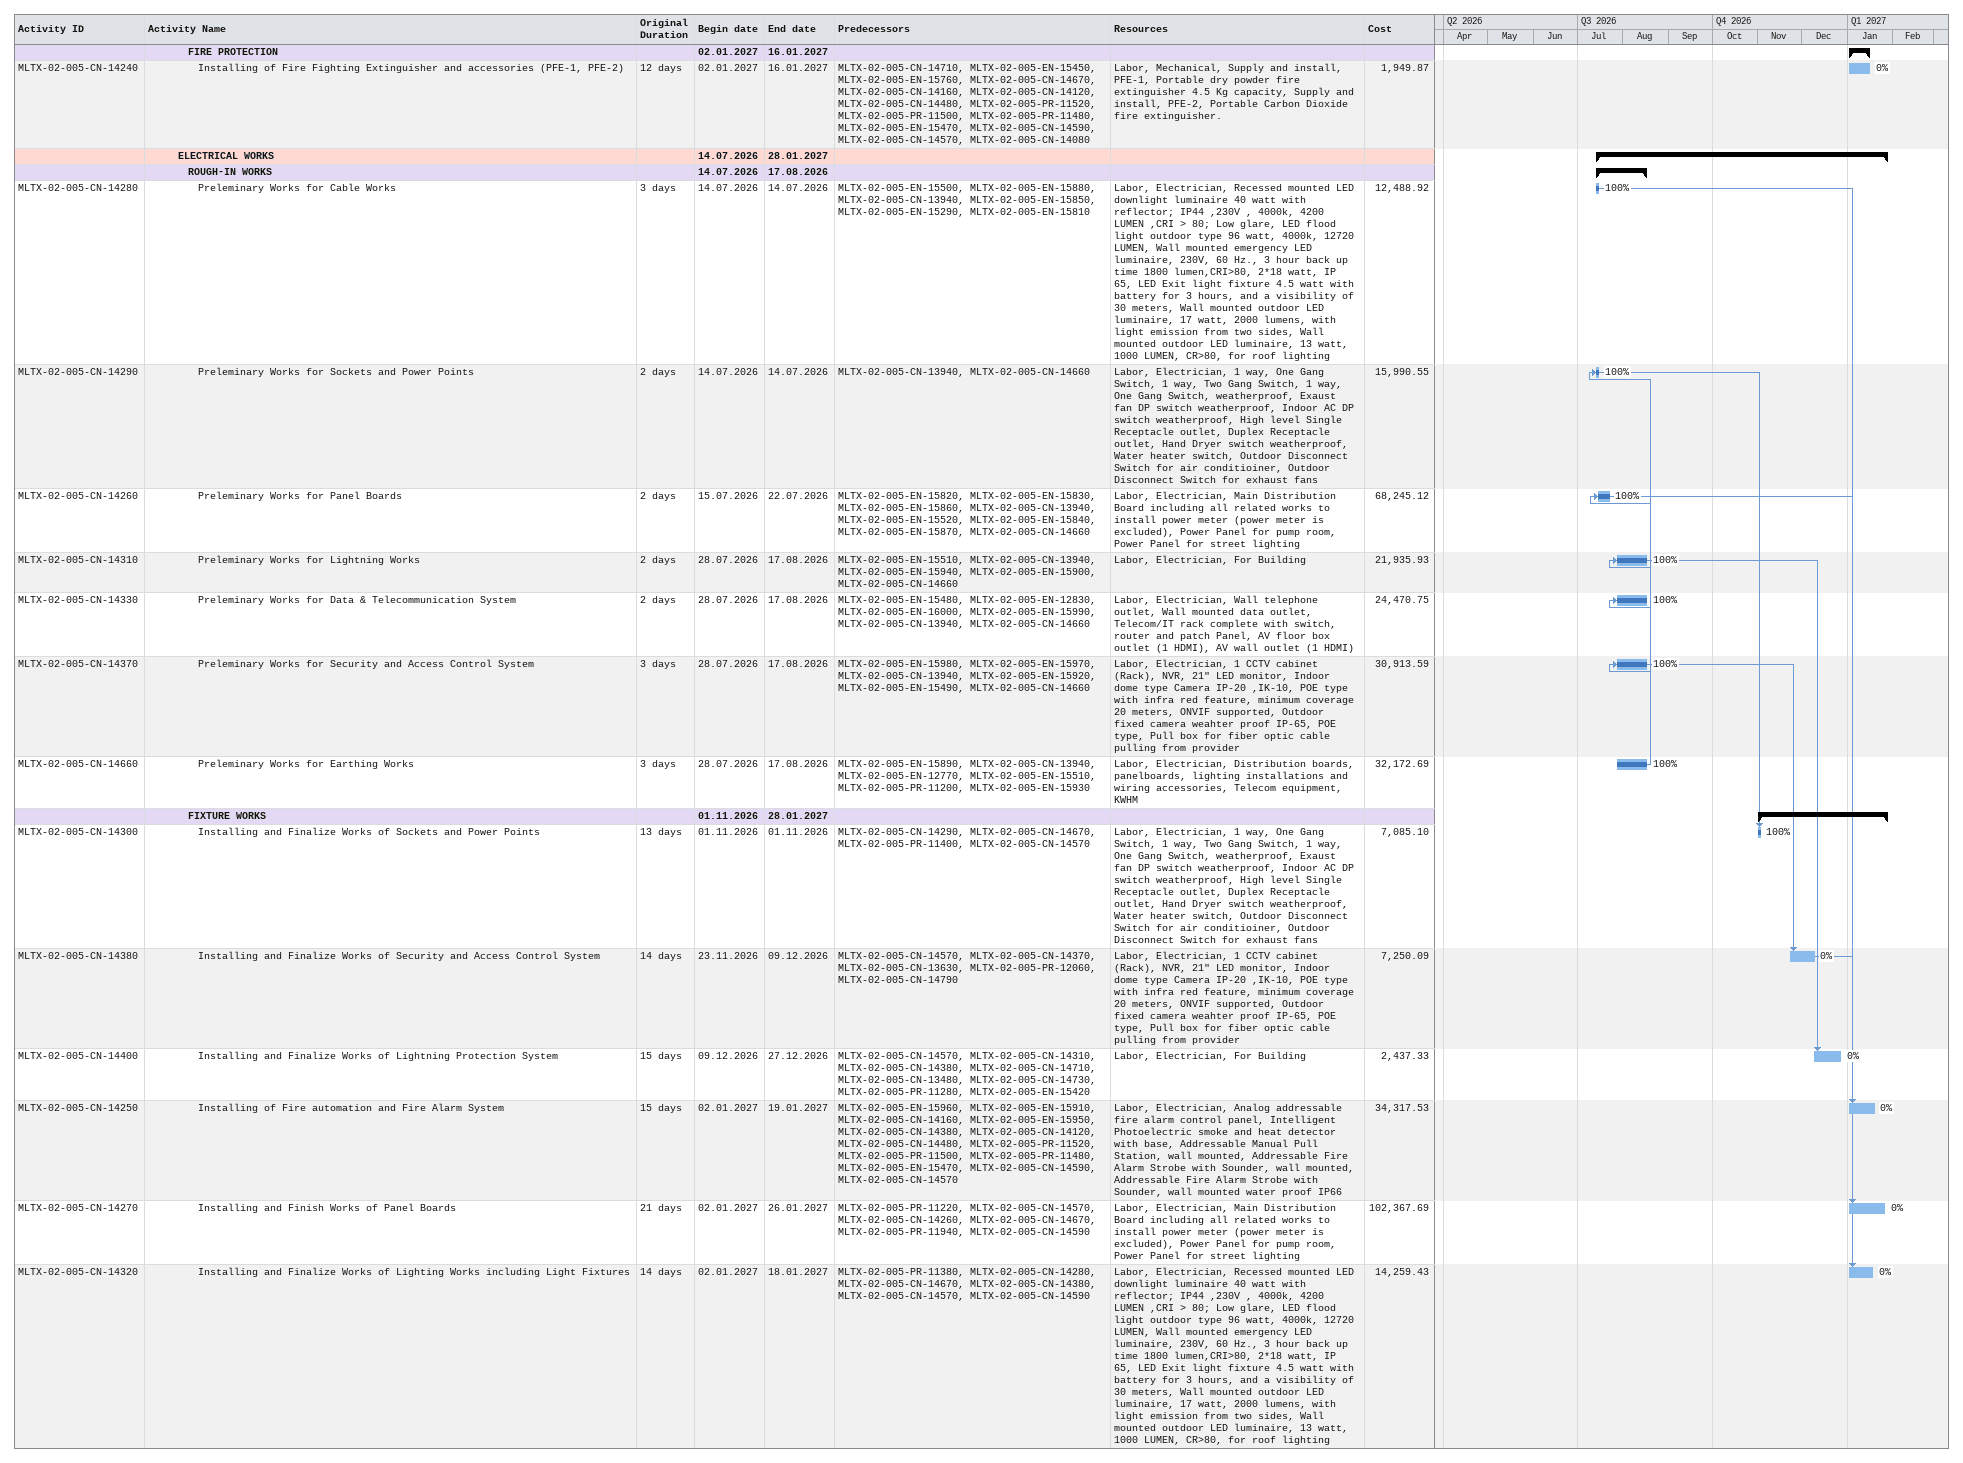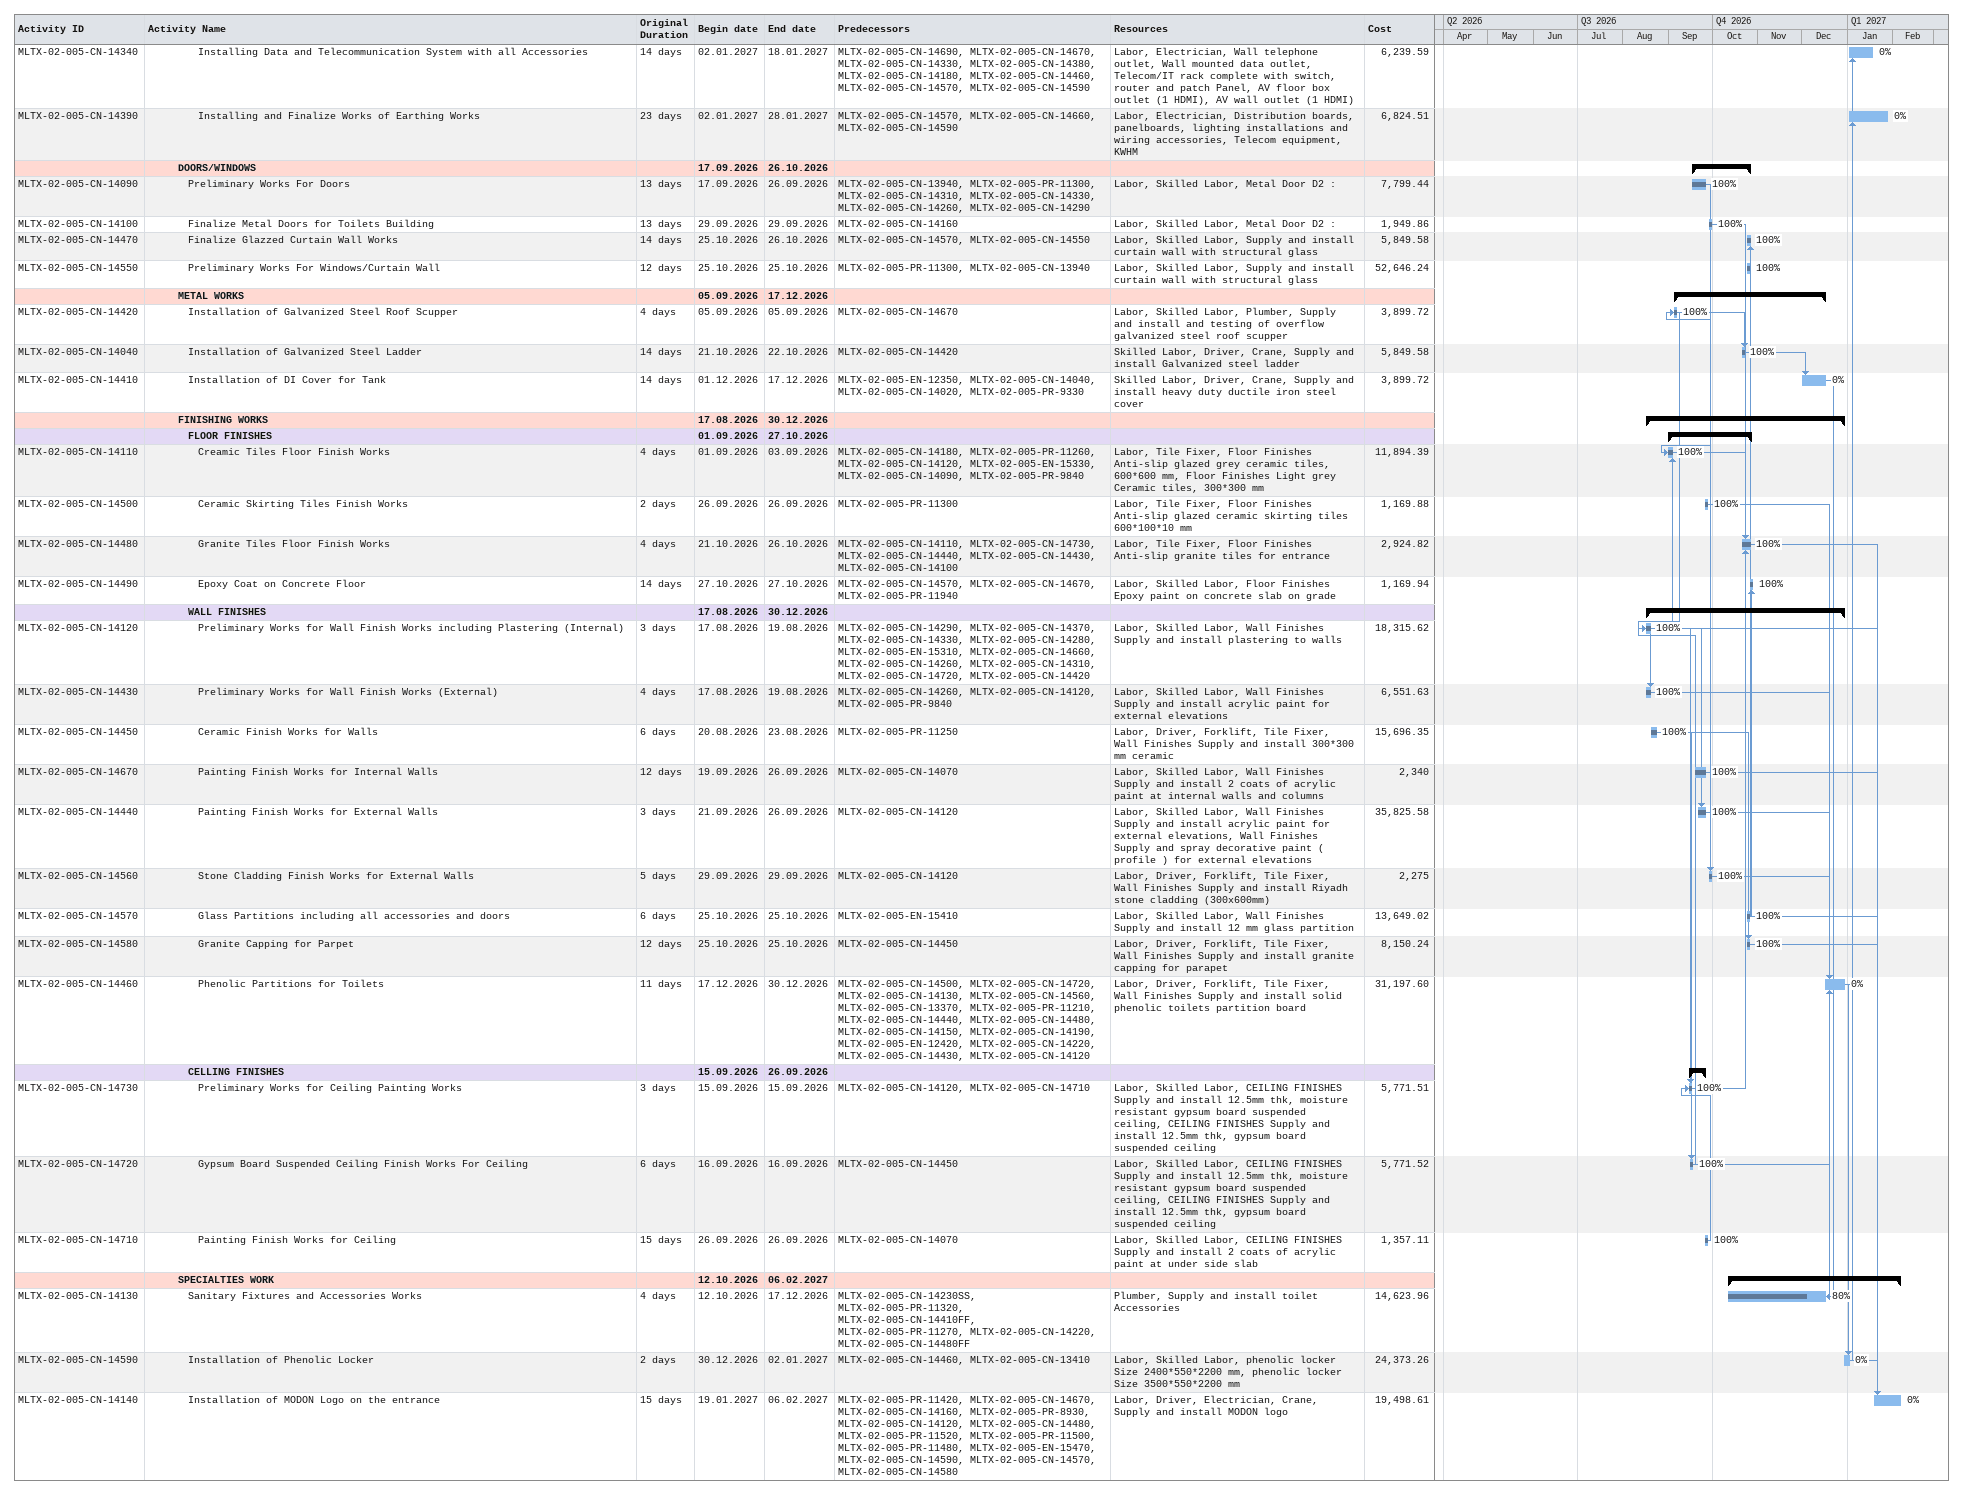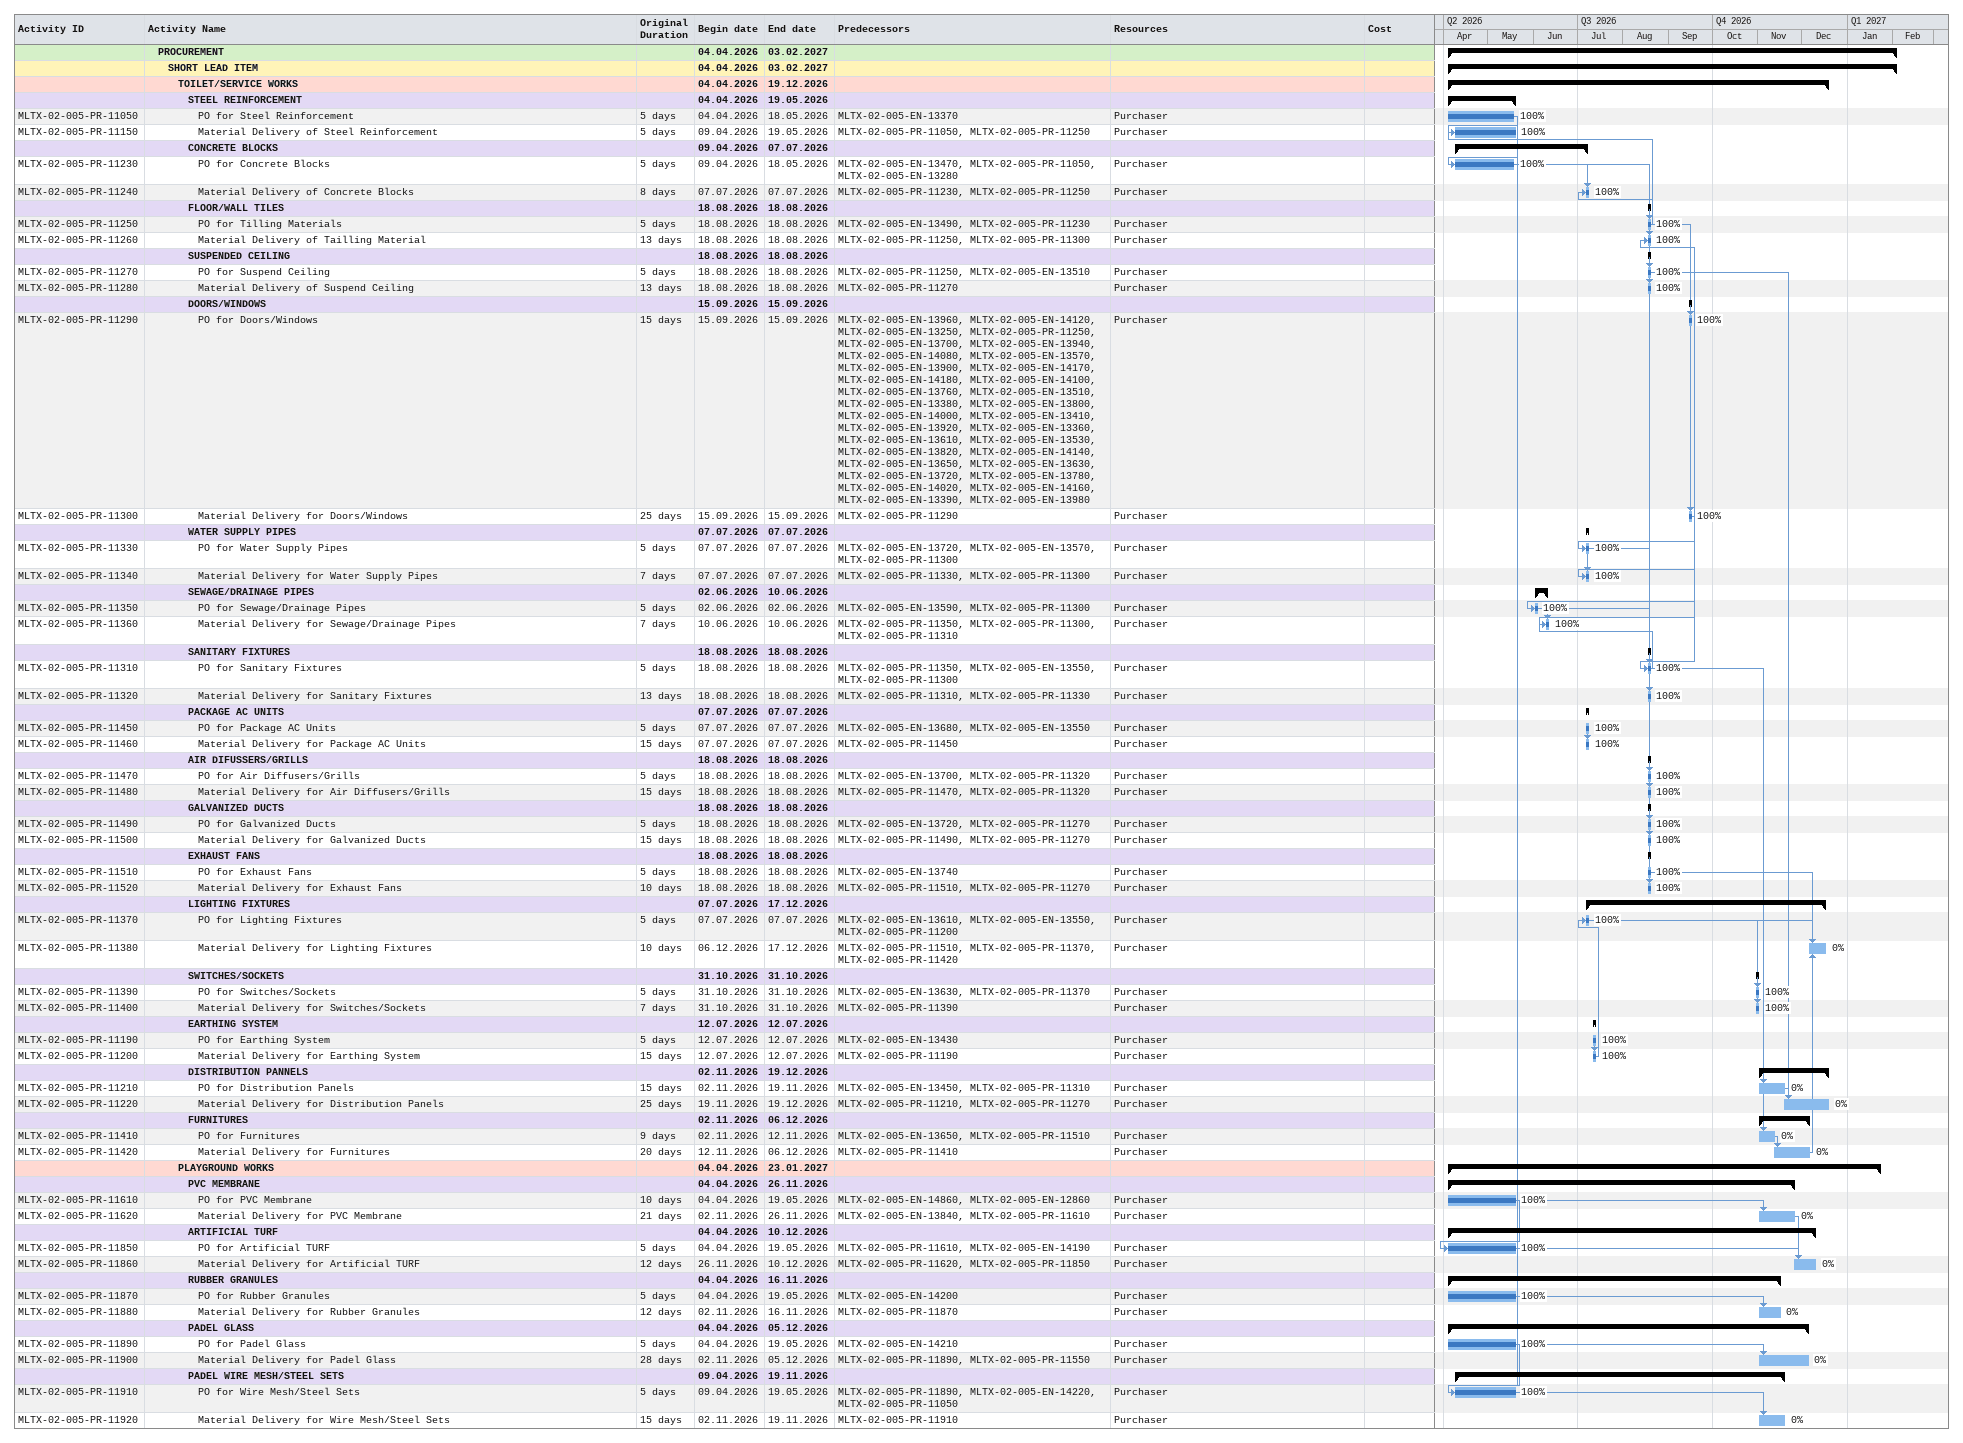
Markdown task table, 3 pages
| ID | Level | Task | Original duration | Start | Finish | Predecessors | Resources | % complete | Cost |
|---|---|---|---|---|---|---|---|---|---|
|  | 5 | **FIRE PROTECTION** |  | 2027-01-02 | 2027-01-16 |  |  |  |  |
| MLTX-02-005-CN-14240 | 6 | Installing of Fire Fighting Extinguisher and accessories (PFE-1, PFE-2) | 12d | 2027-01-02 | 2027-01-16 | MLTX-02-005-CN-14710, MLTX-02-005-EN-15450, MLTX-02-005-EN-15760, MLTX-02-005-CN-14670, MLTX-02-005-CN-14160, MLTX-02-005-CN-14120, MLTX-02-005-CN-14480, MLTX-02-005-PR-11520, MLTX-02-005-PR-11500, MLTX-02-005-PR-11480, MLTX-02-005-EN-15470, MLTX-02-005-CN-14590, MLTX-02-005-CN-14570, MLTX-02-005-CN-14080 | Labor, Mechanical, Supply and install, PFE-1, Portable dry powder fire extinguisher 4.5 Kg capacity, Supply and install, PFE-2, Portable Carbon Dioxide fire extinguisher. | 0 | 1949.87 |
|  | 4 | **ELECTRICAL WORKS** |  | 2026-07-14 | 2027-01-28 |  |  |  |  |
|  | 5 | **ROUGH-IN WORKS** |  | 2026-07-14 | 2026-08-17 |  |  |  |  |
| MLTX-02-005-CN-14280 | 6 | Preleminary Works for Cable Works | 3d | 2026-07-14 | 2026-07-14 | MLTX-02-005-EN-15500, MLTX-02-005-EN-15880, MLTX-02-005-CN-13940, MLTX-02-005-EN-15850, MLTX-02-005-EN-15290, MLTX-02-005-EN-15810 | Labor, Electrician, Recessed mounted LED downlight luminaire 40 watt with reflector; IP44 ,230V , 4000k, 4200 LUMEN ,CRI > 80; Low glare, LED flood light outdoor type 96 watt, 4000k, 12720 LUMEN, Wall mounted emergency LED luminaire, 230V, 60 Hz., 3 hour back up time 1800 lumen,CRI>80, 2*18 watt, IP 65, LED Exit light fixture 4.5 watt with battery for 3 hours, and a visibility of 30 meters, Wall mounted outdoor LED luminaire, 17 watt, 2000 lumens, with light emission from two sides, Wall mounted outdoor LED luminaire, 13 watt, 1000 LUMEN, CR>80, for roof lighting | 100 | 12488.92 |
| MLTX-02-005-CN-14290 | 6 | Preleminary Works for Sockets and Power Points | 2d | 2026-07-14 | 2026-07-14 | MLTX-02-005-CN-13940, MLTX-02-005-CN-14660 | Labor, Electrician, 1 way, One Gang Switch, 1 way, Two Gang Switch, 1 way, One Gang Switch, weatherproof, Exaust fan DP switch weatherproof, Indoor AC DP switch weatherproof, High level Single Receptacle outlet, Duplex Receptacle outlet, Hand Dryer switch weatherproof, Water heater switch, Outdoor Disconnect Switch for air conditioiner, Outdoor Disconnect Switch for exhaust fans | 100 | 15990.55 |
| MLTX-02-005-CN-14260 | 6 | Preleminary Works for Panel Boards | 2d | 2026-07-15 | 2026-07-22 | MLTX-02-005-EN-15820, MLTX-02-005-EN-15830, MLTX-02-005-EN-15860, MLTX-02-005-CN-13940, MLTX-02-005-EN-15520, MLTX-02-005-EN-15840, MLTX-02-005-EN-15870, MLTX-02-005-CN-14660 | Labor, Electrician, Main Distribution Board including all related works to install power meter (power meter is excluded), Power Panel for pump room, Power Panel for street lighting | 100 | 68245.12 |
| MLTX-02-005-CN-14310 | 6 | Preleminary Works for Lightning Works | 2d | 2026-07-28 | 2026-08-17 | MLTX-02-005-EN-15510, MLTX-02-005-CN-13940, MLTX-02-005-EN-15940, MLTX-02-005-EN-15900, MLTX-02-005-CN-14660 | Labor, Electrician, For Building | 100 | 21935.93 |
| MLTX-02-005-CN-14330 | 6 | Preleminary Works for Data & Telecommunication System | 2d | 2026-07-28 | 2026-08-17 | MLTX-02-005-EN-15480, MLTX-02-005-EN-12830, MLTX-02-005-EN-16000, MLTX-02-005-EN-15990, MLTX-02-005-CN-13940, MLTX-02-005-CN-14660 | Labor, Electrician, Wall telephone outlet, Wall mounted data outlet, Telecom/IT rack complete with switch, router and patch Panel, AV floor box outlet (1 HDMI), AV wall outlet (1 HDMI) | 100 | 24470.75 |
| MLTX-02-005-CN-14370 | 6 | Preleminary Works for Security and Access Control System | 3d | 2026-07-28 | 2026-08-17 | MLTX-02-005-EN-15980, MLTX-02-005-EN-15970, MLTX-02-005-CN-13940, MLTX-02-005-EN-15920, MLTX-02-005-EN-15490, MLTX-02-005-CN-14660 | Labor, Electrician, 1 CCTV cabinet (Rack), NVR, 21" LED monitor, Indoor dome type Camera IP-20 ,IK-10, POE type with infra red feature, minimum coverage 20 meters, ONVIF supported, Outdoor fixed camera weahter proof IP-65, POE type, Pull box for fiber optic cable pulling from provider | 100 | 30913.59 |
| MLTX-02-005-CN-14660 | 6 | Preleminary Works for Earthing Works | 3d | 2026-07-28 | 2026-08-17 | MLTX-02-005-EN-15890, MLTX-02-005-CN-13940, MLTX-02-005-EN-12770, MLTX-02-005-EN-15510, MLTX-02-005-PR-11200, MLTX-02-005-EN-15930 | Labor, Electrician, Distribution boards, panelboards, lighting installations and wiring accessories, Telecom equipment, KWHM | 100 | 32172.69 |
|  | 5 | **FIXTURE WORKS** |  | 2026-11-01 | 2027-01-28 |  |  |  |  |
| MLTX-02-005-CN-14300 | 6 | Installing and Finalize Works of Sockets and Power Points | 13d | 2026-11-01 | 2026-11-01 | MLTX-02-005-CN-14290, MLTX-02-005-CN-14670, MLTX-02-005-PR-11400, MLTX-02-005-CN-14570 | Labor, Electrician, 1 way, One Gang Switch, 1 way, Two Gang Switch, 1 way, One Gang Switch, weatherproof, Exaust fan DP switch weatherproof, Indoor AC DP switch weatherproof, High level Single Receptacle outlet, Duplex Receptacle outlet, Hand Dryer switch weatherproof, Water heater switch, Outdoor Disconnect Switch for air conditioiner, Outdoor Disconnect Switch for exhaust fans | 100 | 7085.10 |
| MLTX-02-005-CN-14380 | 6 | Installing and Finalize Works of Security and Access Control System | 14d | 2026-11-23 | 2026-12-09 | MLTX-02-005-CN-14570, MLTX-02-005-CN-14370, MLTX-02-005-CN-13630, MLTX-02-005-PR-12060, MLTX-02-005-CN-14790 | Labor, Electrician, 1 CCTV cabinet (Rack), NVR, 21" LED monitor, Indoor dome type Camera IP-20 ,IK-10, POE type with infra red feature, minimum coverage 20 meters, ONVIF supported, Outdoor fixed camera weahter proof IP-65, POE type, Pull box for fiber optic cable pulling from provider | 0 | 7250.09 |
| MLTX-02-005-CN-14400 | 6 | Installing and Finalize Works of Lightning Protection System | 15d | 2026-12-09 | 2026-12-27 | MLTX-02-005-CN-14570, MLTX-02-005-CN-14310, MLTX-02-005-CN-14380, MLTX-02-005-CN-14710, MLTX-02-005-CN-13480, MLTX-02-005-CN-14730, MLTX-02-005-PR-11280, MLTX-02-005-EN-15420 | Labor, Electrician, For Building | 0 | 2437.33 |
| MLTX-02-005-CN-14250 | 6 | Installing of Fire automation and Fire Alarm System | 15d | 2027-01-02 | 2027-01-19 | MLTX-02-005-EN-15960, MLTX-02-005-EN-15910, MLTX-02-005-CN-14160, MLTX-02-005-EN-15950, MLTX-02-005-CN-14380, MLTX-02-005-CN-14120, MLTX-02-005-CN-14480, MLTX-02-005-PR-11520, MLTX-02-005-PR-11500, MLTX-02-005-PR-11480, MLTX-02-005-EN-15470, MLTX-02-005-CN-14590, MLTX-02-005-CN-14570 | Labor, Electrician, Analog addressable fire alarm control panel, Intelligent Photoelectric smoke and heat detector with base, Addressable Manual Pull Station, wall mounted, Addressable Fire Alarm Strobe with Sounder, wall mounted, Addressable Fire Alarm Strobe with Sounder, wall mounted water proof IP66 | 0 | 34317.53 |
| MLTX-02-005-CN-14270 | 6 | Installing and Finish Works of Panel Boards | 21d | 2027-01-02 | 2027-01-26 | MLTX-02-005-PR-11220, MLTX-02-005-CN-14570, MLTX-02-005-CN-14260, MLTX-02-005-CN-14670, MLTX-02-005-PR-11940, MLTX-02-005-CN-14590 | Labor, Electrician, Main Distribution Board including all related works to install power meter (power meter is excluded), Power Panel for pump room, Power Panel for street lighting | 0 | 102367.69 |
| MLTX-02-005-CN-14320 | 6 | Installing and Finalize Works of Lighting Works including Light Fixtures | 14d | 2027-01-02 | 2027-01-18 | MLTX-02-005-PR-11380, MLTX-02-005-CN-14280, MLTX-02-005-CN-14670, MLTX-02-005-CN-14380, MLTX-02-005-CN-14570, MLTX-02-005-CN-14590 | Labor, Electrician, Recessed mounted LED downlight luminaire 40 watt with reflector; IP44 ,230V , 4000k, 4200 LUMEN ,CRI > 80; Low glare, LED flood light outdoor type 96 watt, 4000k, 12720 LUMEN, Wall mounted emergency LED luminaire, 230V, 60 Hz., 3 hour back up time 1800 lumen,CRI>80, 2*18 watt, IP 65, LED Exit light fixture 4.5 watt with battery for 3 hours, and a visibility of 30 meters, Wall mounted outdoor LED luminaire, 17 watt, 2000 lumens, with light emission from two sides, Wall mounted outdoor LED luminaire, 13 watt, 1000 LUMEN, CR>80, for roof lighting | 0 | 14259.43 |
| MLTX-02-005-CN-14340 | 6 | Installing Data and Telecommunication System with all Accessories | 14d | 2027-01-02 | 2027-01-18 | MLTX-02-005-CN-14690, MLTX-02-005-CN-14670, MLTX-02-005-CN-14330, MLTX-02-005-CN-14380, MLTX-02-005-CN-14180, MLTX-02-005-CN-14460, MLTX-02-005-CN-14570, MLTX-02-005-CN-14590 | Labor, Electrician, Wall telephone outlet, Wall mounted data outlet, Telecom/IT rack complete with switch, router and patch Panel, AV floor box outlet (1 HDMI), AV wall outlet (1 HDMI) | 0 | 6239.59 |
| MLTX-02-005-CN-14390 | 6 | Installing and Finalize Works of Earthing Works | 23d | 2027-01-02 | 2027-01-28 | MLTX-02-005-CN-14570, MLTX-02-005-CN-14660, MLTX-02-005-CN-14590 | Labor, Electrician, Distribution boards, panelboards, lighting installations and wiring accessories, Telecom equipment, KWHM | 0 | 6824.51 |
|  | 4 | **DOORS/WINDOWS** |  | 2026-09-17 | 2026-10-26 |  |  |  |  |
| MLTX-02-005-CN-14090 | 5 | Preliminary Works For Doors | 13d | 2026-09-17 | 2026-09-26 | MLTX-02-005-CN-13940, MLTX-02-005-PR-11300, MLTX-02-005-CN-14310, MLTX-02-005-CN-14330, MLTX-02-005-CN-14260, MLTX-02-005-CN-14290 | Labor, Skilled Labor, Metal Door D2 : | 100 | 7799.44 |
| MLTX-02-005-CN-14100 | 5 | Finalize Metal Doors for Toilets Building | 13d | 2026-09-29 | 2026-09-29 | MLTX-02-005-CN-14160 | Labor, Skilled Labor, Metal Door D2 : | 100 | 1949.86 |
| MLTX-02-005-CN-14470 | 5 | Finalize Glazzed Curtain Wall Works | 14d | 2026-10-25 | 2026-10-26 | MLTX-02-005-CN-14570, MLTX-02-005-CN-14550 | Labor, Skilled Labor, Supply and install curtain wall with structural glass | 100 | 5849.58 |
| MLTX-02-005-CN-14550 | 5 | Preliminary Works For Windows/Curtain Wall | 12d | 2026-10-25 | 2026-10-25 | MLTX-02-005-PR-11300, MLTX-02-005-CN-13940 | Labor, Skilled Labor, Supply and install curtain wall with structural glass | 100 | 52646.24 |
|  | 4 | **METAL WORKS** |  | 2026-09-05 | 2026-12-17 |  |  |  |  |
| MLTX-02-005-CN-14420 | 5 | Installation of Galvanized Steel Roof Scupper | 4d | 2026-09-05 | 2026-09-05 | MLTX-02-005-CN-14670 | Labor, Skilled Labor, Plumber, Supply and install and testing of overflow galvanized steel roof scupper | 100 | 3899.72 |
| MLTX-02-005-CN-14040 | 5 | Installation of Galvanized Steel Ladder | 14d | 2026-10-21 | 2026-10-22 | MLTX-02-005-CN-14420 | Skilled Labor, Driver, Crane, Supply and install Galvanized steel ladder | 100 | 5849.58 |
| MLTX-02-005-CN-14410 | 5 | Installation of DI Cover for Tank | 14d | 2026-12-01 | 2026-12-17 | MLTX-02-005-EN-12350, MLTX-02-005-CN-14040, MLTX-02-005-CN-14020, MLTX-02-005-PR-9330 | Skilled Labor, Driver, Crane, Supply and install heavy duty ductile iron steel cover | 0 | 3899.72 |
|  | 4 | **FINISHING WORKS** |  | 2026-08-17 | 2026-12-30 |  |  |  |  |
|  | 5 | **FLOOR FINISHES** |  | 2026-09-01 | 2026-10-27 |  |  |  |  |
| MLTX-02-005-CN-14110 | 6 | Creamic Tiles Floor Finish Works | 4d | 2026-09-01 | 2026-09-03 | MLTX-02-005-CN-14180, MLTX-02-005-PR-11260, MLTX-02-005-CN-14120, MLTX-02-005-EN-15330, MLTX-02-005-CN-14090, MLTX-02-005-PR-9840 | Labor, Tile Fixer, Floor Finishes Anti-slip glazed grey ceramic tiles, 600*600 mm, Floor Finishes Light grey Ceramic tiles, 300*300 mm | 100 | 11894.39 |
| MLTX-02-005-CN-14500 | 6 | Ceramic Skirting Tiles Finish Works | 2d | 2026-09-26 | 2026-09-26 | MLTX-02-005-PR-11300 | Labor, Tile Fixer, Floor Finishes Anti-slip glazed ceramic skirting tiles 600*100*10 mm | 100 | 1169.88 |
| MLTX-02-005-CN-14480 | 6 | Granite Tiles Floor Finish Works | 4d | 2026-10-21 | 2026-10-26 | MLTX-02-005-CN-14110, MLTX-02-005-CN-14730, MLTX-02-005-CN-14440, MLTX-02-005-CN-14430, MLTX-02-005-CN-14100 | Labor, Tile Fixer, Floor Finishes Anti-slip granite tiles for entrance | 100 | 2924.82 |
| MLTX-02-005-CN-14490 | 6 | Epoxy Coat on Concrete Floor | 14d | 2026-10-27 | 2026-10-27 | MLTX-02-005-CN-14570, MLTX-02-005-CN-14670, MLTX-02-005-PR-11940 | Labor, Skilled Labor, Floor Finishes Epoxy paint on concrete slab on grade | 100 | 1169.94 |
|  | 5 | **WALL FINISHES** |  | 2026-08-17 | 2026-12-30 |  |  |  |  |
| MLTX-02-005-CN-14120 | 6 | Preliminary Works for Wall Finish Works including Plastering (Internal) | 3d | 2026-08-17 | 2026-08-19 | MLTX-02-005-CN-14290, MLTX-02-005-CN-14370, MLTX-02-005-CN-14330, MLTX-02-005-CN-14280, MLTX-02-005-EN-15310, MLTX-02-005-CN-14660, MLTX-02-005-CN-14260, MLTX-02-005-CN-14310, MLTX-02-005-CN-14720, MLTX-02-005-CN-14420 | Labor, Skilled Labor, Wall Finishes Supply and install plastering to walls | 100 | 18315.62 |
| MLTX-02-005-CN-14430 | 6 | Preliminary Works for Wall Finish Works (External) | 4d | 2026-08-17 | 2026-08-19 | MLTX-02-005-CN-14260, MLTX-02-005-CN-14120, MLTX-02-005-PR-9840 | Labor, Skilled Labor, Wall Finishes Supply and install acrylic paint for external elevations | 100 | 6551.63 |
| MLTX-02-005-CN-14450 | 6 | Ceramic Finish Works for Walls | 6d | 2026-08-20 | 2026-08-23 | MLTX-02-005-PR-11250 | Labor, Driver, Forklift, Tile Fixer, Wall Finishes Supply and install 300*300 mm ceramic | 100 | 15696.35 |
| MLTX-02-005-CN-14670 | 6 | Painting Finish Works for Internal Walls | 12d | 2026-09-19 | 2026-09-26 | MLTX-02-005-CN-14070 | Labor, Skilled Labor, Wall Finishes Supply and install 2 coats of acrylic paint at internal walls and columns | 100 | 2340 |
| MLTX-02-005-CN-14440 | 6 | Painting Finish Works for External Walls | 3d | 2026-09-21 | 2026-09-26 | MLTX-02-005-CN-14120 | Labor, Skilled Labor, Wall Finishes Supply and install acrylic paint for external elevations, Wall Finishes Supply and spray decorative paint ( profile ) for external elevations | 100 | 35825.58 |
| MLTX-02-005-CN-14560 | 6 | Stone Cladding Finish Works for External Walls | 5d | 2026-09-29 | 2026-09-29 | MLTX-02-005-CN-14120 | Labor, Driver, Forklift, Tile Fixer, Wall Finishes Supply and install Riyadh stone cladding (300x600mm) | 100 | 2275 |
| MLTX-02-005-CN-14570 | 6 | Glass Partitions including all accessories and doors | 6d | 2026-10-25 | 2026-10-25 | MLTX-02-005-EN-15410 | Labor, Skilled Labor, Wall Finishes Supply and install 12 mm glass partition | 100 | 13649.02 |
| MLTX-02-005-CN-14580 | 6 | Granite Capping for Parpet | 12d | 2026-10-25 | 2026-10-25 | MLTX-02-005-CN-14450 | Labor, Driver, Forklift, Tile Fixer, Wall Finishes Supply and install granite capping for parapet | 100 | 8150.24 |
| MLTX-02-005-CN-14460 | 6 | Phenolic Partitions for Toilets | 11d | 2026-12-17 | 2026-12-30 | MLTX-02-005-CN-14500, MLTX-02-005-CN-14720, MLTX-02-005-CN-14130, MLTX-02-005-CN-14560, MLTX-02-005-CN-13370, MLTX-02-005-PR-11210, MLTX-02-005-CN-14440, MLTX-02-005-CN-14480, MLTX-02-005-CN-14150, MLTX-02-005-CN-14190, MLTX-02-005-EN-12420, MLTX-02-005-CN-14220, MLTX-02-005-CN-14430, MLTX-02-005-CN-14120 | Labor, Driver, Forklift, Tile Fixer, Wall Finishes Supply and install solid phenolic toilets partition board | 0 | 31197.60 |
|  | 5 | **CELLING FINISHES** |  | 2026-09-15 | 2026-09-26 |  |  |  |  |
| MLTX-02-005-CN-14730 | 6 | Preliminary Works for Ceiling Painting Works | 3d | 2026-09-15 | 2026-09-15 | MLTX-02-005-CN-14120, MLTX-02-005-CN-14710 | Labor, Skilled Labor, CEILING FINISHES Supply and install 12.5mm thk, moisture resistant gypsum board suspended ceiling, CEILING FINISHES Supply and install 12.5mm thk, gypsum board suspended ceiling | 100 | 5771.51 |
| MLTX-02-005-CN-14720 | 6 | Gypsum Board Suspended Ceiling Finish Works For Ceiling | 6d | 2026-09-16 | 2026-09-16 | MLTX-02-005-CN-14450 | Labor, Skilled Labor, CEILING FINISHES Supply and install 12.5mm thk, moisture resistant gypsum board suspended ceiling, CEILING FINISHES Supply and install 12.5mm thk, gypsum board suspended ceiling | 100 | 5771.52 |
| MLTX-02-005-CN-14710 | 6 | Painting Finish Works for Ceiling | 15d | 2026-09-26 | 2026-09-26 | MLTX-02-005-CN-14070 | Labor, Skilled Labor, CEILING FINISHES Supply and install 2 coats of acrylic paint at under side slab | 100 | 1357.11 |
|  | 4 | **SPECIALTIES WORK** |  | 2026-10-12 | 2027-02-06 |  |  |  |  |
| MLTX-02-005-CN-14130 | 5 | Sanitary Fixtures and Accessories Works | 4d | 2026-10-12 | 2026-12-17 | MLTX-02-005-CN-14230SS, MLTX-02-005-PR-11320, MLTX-02-005-CN-14410FF, MLTX-02-005-PR-11270, MLTX-02-005-CN-14220, MLTX-02-005-CN-14480FF | Plumber, Supply and install toilet Accessories | 80 | 14623.96 |
| MLTX-02-005-CN-14590 | 5 | Installation of Phenolic Locker | 2d | 2026-12-30 | 2027-01-02 | MLTX-02-005-CN-14460, MLTX-02-005-CN-13410 | Labor, Skilled Labor, phenolic locker Size 2400*550*2200 mm, phenolic locker Size 3500*550*2200 mm | 0 | 24373.26 |
| MLTX-02-005-CN-14140 | 5 | Installation of MODON Logo on the entrance | 15d | 2027-01-19 | 2027-02-06 | MLTX-02-005-PR-11420, MLTX-02-005-CN-14670, MLTX-02-005-CN-14160, MLTX-02-005-PR-8930, MLTX-02-005-CN-14120, MLTX-02-005-CN-14480, MLTX-02-005-PR-11520, MLTX-02-005-PR-11500, MLTX-02-005-PR-11480, MLTX-02-005-EN-15470, MLTX-02-005-CN-14590, MLTX-02-005-CN-14570, MLTX-02-005-CN-14580 | Labor, Driver, Electrician, Crane, Supply and install MODON logo | 0 | 19498.61 |
|  | 2 | **PROCUREMENT** |  | 2026-04-04 | 2027-02-03 |  |  |  |  |
|  | 3 | **SHORT LEAD ITEM** |  | 2026-04-04 | 2027-02-03 |  |  |  |  |
|  | 4 | **TOILET/SERVICE WORKS** |  | 2026-04-04 | 2026-12-19 |  |  |  |  |
|  | 5 | **STEEL REINFORCEMENT** |  | 2026-04-04 | 2026-05-19 |  |  |  |  |
| MLTX-02-005-PR-11050 | 6 | PO for Steel Reinforcement | 5d | 2026-04-04 | 2026-05-18 | MLTX-02-005-EN-13370 | Purchaser | 100 |  |
| MLTX-02-005-PR-11150 | 6 | Material Delivery of Steel Reinforcement | 5d | 2026-04-09 | 2026-05-19 | MLTX-02-005-PR-11050, MLTX-02-005-PR-11250 | Purchaser | 100 |  |
|  | 5 | **CONCRETE BLOCKS** |  | 2026-04-09 | 2026-07-07 |  |  |  |  |
| MLTX-02-005-PR-11230 | 6 | PO for Concrete Blocks | 5d | 2026-04-09 | 2026-05-18 | MLTX-02-005-EN-13470, MLTX-02-005-PR-11050, MLTX-02-005-EN-13280 | Purchaser | 100 |  |
| MLTX-02-005-PR-11240 | 6 | Material Delivery of Concrete Blocks | 8d | 2026-07-07 | 2026-07-07 | MLTX-02-005-PR-11230, MLTX-02-005-PR-11250 | Purchaser | 100 |  |
|  | 5 | **FLOOR/WALL TILES** |  | 2026-08-18 | 2026-08-18 |  |  |  |  |
| MLTX-02-005-PR-11250 | 6 | PO for Tilling Materials | 5d | 2026-08-18 | 2026-08-18 | MLTX-02-005-EN-13490, MLTX-02-005-PR-11230 | Purchaser | 100 |  |
| MLTX-02-005-PR-11260 | 6 | Material Delivery of Tailling Material | 13d | 2026-08-18 | 2026-08-18 | MLTX-02-005-PR-11250, MLTX-02-005-PR-11300 | Purchaser | 100 |  |
|  | 5 | **SUSPENDED CEILING** |  | 2026-08-18 | 2026-08-18 |  |  |  |  |
| MLTX-02-005-PR-11270 | 6 | PO for Suspend Ceiling | 5d | 2026-08-18 | 2026-08-18 | MLTX-02-005-PR-11250, MLTX-02-005-EN-13510 | Purchaser | 100 |  |
| MLTX-02-005-PR-11280 | 6 | Material Delivery of Suspend Ceiling | 13d | 2026-08-18 | 2026-08-18 | MLTX-02-005-PR-11270 | Purchaser | 100 |  |
|  | 5 | **DOORS/WINDOWS** |  | 2026-09-15 | 2026-09-15 |  |  |  |  |
| MLTX-02-005-PR-11290 | 6 | PO for Doors/Windows | 15d | 2026-09-15 | 2026-09-15 | MLTX-02-005-EN-13960, MLTX-02-005-EN-14120, MLTX-02-005-EN-13250, MLTX-02-005-PR-11250, MLTX-02-005-EN-13700, MLTX-02-005-EN-13940, MLTX-02-005-EN-14080, MLTX-02-005-EN-13570, MLTX-02-005-EN-13900, MLTX-02-005-EN-14170, MLTX-02-005-EN-14180, MLTX-02-005-EN-14100, MLTX-02-005-EN-13760, MLTX-02-005-EN-13510, MLTX-02-005-EN-13380, MLTX-02-005-EN-13800, MLTX-02-005-EN-14000, MLTX-02-005-EN-13410, MLTX-02-005-EN-13920, MLTX-02-005-EN-13360, MLTX-02-005-EN-13610, MLTX-02-005-EN-13530, MLTX-02-005-EN-13820, MLTX-02-005-EN-14140, MLTX-02-005-EN-13650, MLTX-02-005-EN-13630, MLTX-02-005-EN-13720, MLTX-02-005-EN-13780, MLTX-02-005-EN-14020, MLTX-02-005-EN-14160, MLTX-02-005-EN-13390, MLTX-02-005-EN-13980 | Purchaser | 100 |  |
| MLTX-02-005-PR-11300 | 6 | Material Delivery for Doors/Windows | 25d | 2026-09-15 | 2026-09-15 | MLTX-02-005-PR-11290 | Purchaser | 100 |  |
|  | 5 | **WATER SUPPLY PIPES** |  | 2026-07-07 | 2026-07-07 |  |  |  |  |
| MLTX-02-005-PR-11330 | 6 | PO for Water Supply Pipes | 5d | 2026-07-07 | 2026-07-07 | MLTX-02-005-EN-13720, MLTX-02-005-EN-13570, MLTX-02-005-PR-11300 | Purchaser | 100 |  |
| MLTX-02-005-PR-11340 | 6 | Material Delivery for Water Supply Pipes | 7d | 2026-07-07 | 2026-07-07 | MLTX-02-005-PR-11330, MLTX-02-005-PR-11300 | Purchaser | 100 |  |
|  | 5 | **SEWAGE/DRAINAGE PIPES** |  | 2026-06-02 | 2026-06-10 |  |  |  |  |
| MLTX-02-005-PR-11350 | 6 | PO for Sewage/Drainage Pipes | 5d | 2026-06-02 | 2026-06-02 | MLTX-02-005-EN-13590, MLTX-02-005-PR-11300 | Purchaser | 100 |  |
| MLTX-02-005-PR-11360 | 6 | Material Delivery for Sewage/Drainage Pipes | 7d | 2026-06-10 | 2026-06-10 | MLTX-02-005-PR-11350, MLTX-02-005-PR-11300, MLTX-02-005-PR-11310 | Purchaser | 100 |  |
|  | 5 | **SANITARY FIXTURES** |  | 2026-08-18 | 2026-08-18 |  |  |  |  |
| MLTX-02-005-PR-11310 | 6 | PO for Sanitary Fixtures | 5d | 2026-08-18 | 2026-08-18 | MLTX-02-005-PR-11350, MLTX-02-005-EN-13550, MLTX-02-005-PR-11300 | Purchaser | 100 |  |
| MLTX-02-005-PR-11320 | 6 | Material Delivery for Sanitary Fixtures | 13d | 2026-08-18 | 2026-08-18 | MLTX-02-005-PR-11310, MLTX-02-005-PR-11330 | Purchaser | 100 |  |
|  | 5 | **PACKAGE AC UNITS** |  | 2026-07-07 | 2026-07-07 |  |  |  |  |
| MLTX-02-005-PR-11450 | 6 | PO for Package AC Units | 5d | 2026-07-07 | 2026-07-07 | MLTX-02-005-EN-13680, MLTX-02-005-EN-13550 | Purchaser | 100 |  |
| MLTX-02-005-PR-11460 | 6 | Material Delivery for Package AC Units | 15d | 2026-07-07 | 2026-07-07 | MLTX-02-005-PR-11450 | Purchaser | 100 |  |
|  | 5 | **AIR DIFUSSERS/GRILLS** |  | 2026-08-18 | 2026-08-18 |  |  |  |  |
| MLTX-02-005-PR-11470 | 6 | PO for Air Diffusers/Grills | 5d | 2026-08-18 | 2026-08-18 | MLTX-02-005-EN-13700, MLTX-02-005-PR-11320 | Purchaser | 100 |  |
| MLTX-02-005-PR-11480 | 6 | Material Delivery for Air Diffusers/Grills | 15d | 2026-08-18 | 2026-08-18 | MLTX-02-005-PR-11470, MLTX-02-005-PR-11320 | Purchaser | 100 |  |
|  | 5 | **GALVANIZED DUCTS** |  | 2026-08-18 | 2026-08-18 |  |  |  |  |
| MLTX-02-005-PR-11490 | 6 | PO for Galvanized Ducts | 5d | 2026-08-18 | 2026-08-18 | MLTX-02-005-EN-13720, MLTX-02-005-PR-11270 | Purchaser | 100 |  |
| MLTX-02-005-PR-11500 | 6 | Material Delivery for Galvanized Ducts | 15d | 2026-08-18 | 2026-08-18 | MLTX-02-005-PR-11490, MLTX-02-005-PR-11270 | Purchaser | 100 |  |
|  | 5 | **EXHAUST FANS** |  | 2026-08-18 | 2026-08-18 |  |  |  |  |
| MLTX-02-005-PR-11510 | 6 | PO for Exhaust Fans | 5d | 2026-08-18 | 2026-08-18 | MLTX-02-005-EN-13740 | Purchaser | 100 |  |
| MLTX-02-005-PR-11520 | 6 | Material Delivery for Exhaust Fans | 10d | 2026-08-18 | 2026-08-18 | MLTX-02-005-PR-11510, MLTX-02-005-PR-11270 | Purchaser | 100 |  |
|  | 5 | **LIGHTING FIXTURES** |  | 2026-07-07 | 2026-12-17 |  |  |  |  |
| MLTX-02-005-PR-11370 | 6 | PO for Lighting Fixtures | 5d | 2026-07-07 | 2026-07-07 | MLTX-02-005-EN-13610, MLTX-02-005-EN-13550, MLTX-02-005-PR-11200 | Purchaser | 100 |  |
| MLTX-02-005-PR-11380 | 6 | Material Delivery for Lighting Fixtures | 10d | 2026-12-06 | 2026-12-17 | MLTX-02-005-PR-11510, MLTX-02-005-PR-11370, MLTX-02-005-PR-11420 | Purchaser | 0 |  |
|  | 5 | **SWITCHES/SOCKETS** |  | 2026-10-31 | 2026-10-31 |  |  |  |  |
| MLTX-02-005-PR-11390 | 6 | PO for Switches/Sockets | 5d | 2026-10-31 | 2026-10-31 | MLTX-02-005-EN-13630, MLTX-02-005-PR-11370 | Purchaser | 100 |  |
| MLTX-02-005-PR-11400 | 6 | Material Delivery for Switches/Sockets | 7d | 2026-10-31 | 2026-10-31 | MLTX-02-005-PR-11390 | Purchaser | 100 |  |
|  | 5 | **EARTHING SYSTEM** |  | 2026-07-12 | 2026-07-12 |  |  |  |  |
| MLTX-02-005-PR-11190 | 6 | PO for Earthing System | 5d | 2026-07-12 | 2026-07-12 | MLTX-02-005-EN-13430 | Purchaser | 100 |  |
| MLTX-02-005-PR-11200 | 6 | Material Delivery for Earthing System | 15d | 2026-07-12 | 2026-07-12 | MLTX-02-005-PR-11190 | Purchaser | 100 |  |
|  | 5 | **DISTRIBUTION PANNELS** |  | 2026-11-02 | 2026-12-19 |  |  |  |  |
| MLTX-02-005-PR-11210 | 6 | PO for Distribution Panels | 15d | 2026-11-02 | 2026-11-19 | MLTX-02-005-EN-13450, MLTX-02-005-PR-11310 | Purchaser | 0 |  |
| MLTX-02-005-PR-11220 | 6 | Material Delivery for Distribution Panels | 25d | 2026-11-19 | 2026-12-19 | MLTX-02-005-PR-11210, MLTX-02-005-PR-11270 | Purchaser | 0 |  |
|  | 5 | **FURNITURES** |  | 2026-11-02 | 2026-12-06 |  |  |  |  |
| MLTX-02-005-PR-11410 | 6 | PO for Furnitures | 9d | 2026-11-02 | 2026-11-12 | MLTX-02-005-EN-13650, MLTX-02-005-PR-11510 | Purchaser | 0 |  |
| MLTX-02-005-PR-11420 | 6 | Material Delivery for Furnitures | 20d | 2026-11-12 | 2026-12-06 | MLTX-02-005-PR-11410 | Purchaser | 0 |  |
|  | 4 | **PLAYGROUND WORKS** |  | 2026-04-04 | 2027-01-23 |  |  |  |  |
|  | 5 | **PVC MEMBRANE** |  | 2026-04-04 | 2026-11-26 |  |  |  |  |
| MLTX-02-005-PR-11610 | 6 | PO for PVC Membrane | 10d | 2026-04-04 | 2026-05-19 | MLTX-02-005-EN-14860, MLTX-02-005-EN-12860 | Purchaser | 100 |  |
| MLTX-02-005-PR-11620 | 6 | Material Delivery for PVC Membrane | 21d | 2026-11-02 | 2026-11-26 | MLTX-02-005-EN-13840, MLTX-02-005-PR-11610 | Purchaser | 0 |  |
|  | 5 | **ARTIFICIAL TURF** |  | 2026-04-04 | 2026-12-10 |  |  |  |  |
| MLTX-02-005-PR-11850 | 6 | PO for Artificial TURF | 5d | 2026-04-04 | 2026-05-19 | MLTX-02-005-PR-11610, MLTX-02-005-EN-14190 | Purchaser | 100 |  |
| MLTX-02-005-PR-11860 | 6 | Material Delivery for Artificial TURF | 12d | 2026-11-26 | 2026-12-10 | MLTX-02-005-PR-11620, MLTX-02-005-PR-11850 | Purchaser | 0 |  |
|  | 5 | **RUBBER GRANULES** |  | 2026-04-04 | 2026-11-16 |  |  |  |  |
| MLTX-02-005-PR-11870 | 6 | PO for Rubber Granules | 5d | 2026-04-04 | 2026-05-19 | MLTX-02-005-EN-14200 | Purchaser | 100 |  |
| MLTX-02-005-PR-11880 | 6 | Material Delivery for Rubber Granules | 12d | 2026-11-02 | 2026-11-16 | MLTX-02-005-PR-11870 | Purchaser | 0 |  |
|  | 5 | **PADEL GLASS** |  | 2026-04-04 | 2026-12-05 |  |  |  |  |
| MLTX-02-005-PR-11890 | 6 | PO for Padel Glass | 5d | 2026-04-04 | 2026-05-19 | MLTX-02-005-EN-14210 | Purchaser | 100 |  |
| MLTX-02-005-PR-11900 | 6 | Material Delivery for Padel Glass | 28d | 2026-11-02 | 2026-12-05 | MLTX-02-005-PR-11890, MLTX-02-005-PR-11550 | Purchaser | 0 |  |
|  | 5 | **PADEL WIRE MESH/STEEL SETS** |  | 2026-04-09 | 2026-11-19 |  |  |  |  |
| MLTX-02-005-PR-11910 | 6 | PO for Wire Mesh/Steel Sets | 5d | 2026-04-09 | 2026-05-19 | MLTX-02-005-PR-11890, MLTX-02-005-EN-14220, MLTX-02-005-PR-11050 | Purchaser | 100 |  |
| MLTX-02-005-PR-11920 | 6 | Material Delivery for Wire Mesh/Steel Sets | 15d | 2026-11-02 | 2026-11-19 | MLTX-02-005-PR-11910 | Purchaser | 0 |  |
